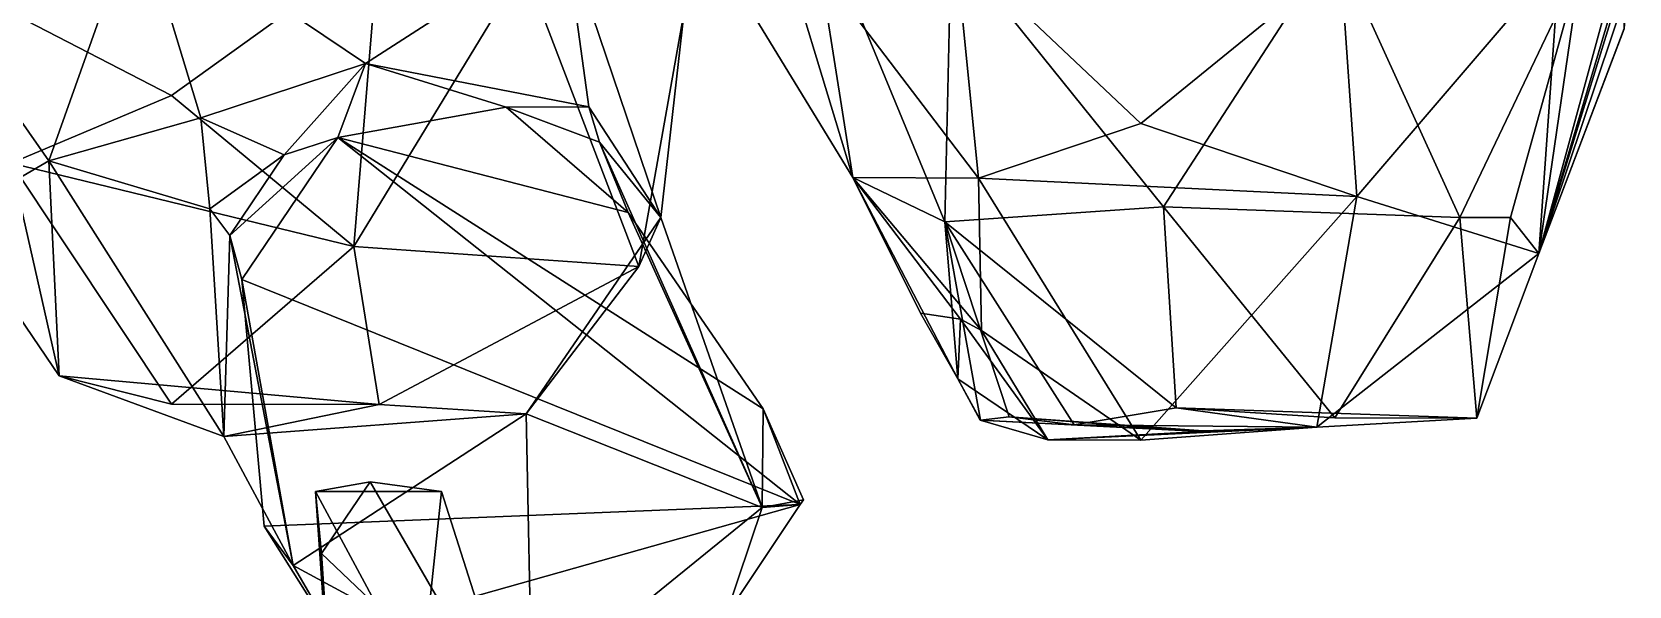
# Model space of a CAD drawing. Extents: x 290095 to 295679, y 4553756 to 4561441.
# Drawn here: x 294409.3 to 294513.1, y 4559114.6 to 4559150.6 of the extents above; entities that cross this region are included whole.
import ezdxf

# ---------------------------------------------------------------- set-up
doc = ezdxf.new("R2010")
doc.units = 0
doc.layers.add('Au_ppm_Pref_-_0_5', color=7, linetype='CONTINUOUS')

msp = doc.modelspace()

# ---------------------------------------------------------------- linework, layer by layer
at = {"layer": 'Au_ppm_Pref_-_0_5'}
for points in [[(294457.24, 4559158.93, 1871.21), (294450.91, 4559160.34, 1876.83), (294462.62, 4559141.14, 1876.83)], [(294459.65, 4559159.92, 1881.86), (294462.62, 4559141.14, 1876.83), (294450.91, 4559160.34, 1876.83)], [(294469.01, 4559156.38, 1888.71), (294468.6, 4559138.27, 1882.82), (294459.65, 4559159.92, 1881.86)], [(294459.65, 4559159.92, 1881.86), (294468.6, 4559138.27, 1882.82), (294462.62, 4559141.14, 1876.83)], [(294400.31, 4559156.64, 1919.86), (294416.16, 4559158.5, 1925.55), (294410.39, 4559142.23, 1923.5)], [(294410.39, 4559142.23, 1923.5), (294416.16, 4559158.5, 1925.55), (294420.25, 4559145.02, 1928.68)], [(294416.16, 4559158.5, 1925.55), (294430.95, 4559148.54, 1927.67), (294420.25, 4559145.02, 1928.68)], [(294443.94, 4559156.9, 1924.27), (294430.95, 4559148.54, 1927.67), (294416.16, 4559158.5, 1925.55)], [(294457.24, 4559158.93, 1871.21), (294462.62, 4559141.14, 1876.83), (294470.79, 4559141.09, 1871.72)], [(294457.24, 4559158.93, 1871.21), (294470.79, 4559141.09, 1871.72), (294469.29, 4559156.05, 1864.57)], [(294404.05, 4559138.55, 1918.4), (294400.31, 4559156.64, 1919.86), (294410.39, 4559142.23, 1923.5)], [(294445.47, 4559145.73, 1930.04), (294430.95, 4559148.54, 1927.67), (294443.94, 4559156.9, 1924.27)], [(294445.47, 4559145.73, 1930.04), (294443.94, 4559156.9, 1924.27), (294450.14, 4559138.55, 1924.43)], [(294451.67, 4559151.93, 1918.4), (294450.14, 4559138.55, 1924.43), (294443.94, 4559156.9, 1924.27)], [(294482.82, 4559139.23, 1887.79), (294469.01, 4559156.38, 1888.71), (294493.95, 4559156.38, 1888.69)], [(294502.07, 4559138.55, 1886.6), (294482.82, 4559139.23, 1887.79), (294493.95, 4559156.38, 1888.69)], [(294509.95, 4559155.06, 1883.36), (294502.07, 4559138.55, 1886.6), (294493.95, 4559156.38, 1888.69)], [(294418.35, 4559146.46, 1909.16), (294431.81, 4559156.16, 1906.61), (294405.52, 4559153.09, 1906.28)], [(294418.35, 4559146.46, 1909.16), (294430.21, 4559136.65, 1912.07), (294431.81, 4559156.16, 1906.61)], [(294441.27, 4559154.85, 1912.67), (294431.81, 4559156.16, 1906.61), (294430.21, 4559136.65, 1912.07)], [(294469.01, 4559156.38, 1888.71), (294482.82, 4559139.23, 1887.79), (294468.6, 4559138.27, 1882.82)], [(294470.79, 4559141.09, 1871.72), (294481.35, 4559144.65, 1866.98), (294469.29, 4559156.05, 1864.57)], [(294481.35, 4559144.65, 1866.98), (294494.32, 4559155.22, 1864.99), (294469.29, 4559156.05, 1864.57)], [(294512.6, 4559155.98, 1874.54), (294507.2, 4559136.21, 1876.83), (294512.66, 4559153.89, 1875.46)], [(294508.55, 4559155.28, 1870.41), (294507.2, 4559136.21, 1876.83), (294512.6, 4559155.98, 1874.54)], [(294512.89, 4559153.19, 1877.94), (294507.2, 4559136.21, 1876.83), (294513.06, 4559155.89, 1879.2)], [(294513.06, 4559155.89, 1879.2), (294507.2, 4559136.21, 1876.83), (294509.95, 4559155.06, 1883.36)], [(294441.27, 4559154.85, 1912.67), (294430.21, 4559136.65, 1912.07), (294448.73, 4559135.35, 1917.14)], [(294441.27, 4559154.85, 1912.67), (294448.73, 4559135.35, 1917.14), (294451.67, 4559151.93, 1918.4)], [(294495.37, 4559139.91, 1871.43), (294494.32, 4559155.22, 1864.99), (294481.35, 4559144.65, 1866.98)], [(294495.37, 4559139.91, 1871.43), (294508.55, 4559155.28, 1870.41), (294494.32, 4559155.22, 1864.99)], [(294495.37, 4559139.91, 1871.43), (294507.2, 4559136.21, 1876.83), (294508.55, 4559155.28, 1870.41)], [(294505.37, 4559138.55, 1882.77), (294502.07, 4559138.55, 1886.6), (294509.95, 4559155.06, 1883.36)], [(294505.37, 4559138.55, 1882.77), (294509.95, 4559155.06, 1883.36), (294507.2, 4559136.21, 1876.83)], [(294507.2, 4559136.21, 1876.83), (294512.74, 4559150.82, 1876.82), (294512.66, 4559153.89, 1875.46)], [(294407.94, 4559142.08, 1913.16), (294418.35, 4559146.46, 1909.16), (294405.52, 4559153.09, 1906.28)], [(294507.2, 4559136.21, 1876.83), (294512.89, 4559153.19, 1877.94), (294512.74, 4559150.81, 1876.83)], [(294451.67, 4559151.93, 1918.4), (294448.73, 4559135.35, 1917.14), (294450.14, 4559138.55, 1924.43)], [(294507.2, 4559136.21, 1876.83), (294512.74, 4559150.82, 1876.82), (294512.74, 4559150.82, 1876.82)], [(294512.74, 4559150.82, 1876.82), (294507.2, 4559136.21, 1876.83), (294512.74, 4559150.81, 1876.83)], [(294420.25, 4559145.02, 1928.68), (294430.95, 4559148.54, 1927.67), (294425.67, 4559142.62, 1929.16)], [(294430.95, 4559148.54, 1927.67), (294429.16, 4559143.75, 1929.16), (294425.67, 4559142.62, 1929.16)], [(294430.95, 4559148.54, 1927.67), (294440.09, 4559145.72, 1929.7), (294429.16, 4559143.75, 1929.16)], [(294440.09, 4559145.72, 1929.7), (294430.95, 4559148.54, 1927.67), (294445.47, 4559145.73, 1930.04)], [(294418.35, 4559146.46, 1909.16), (294407.94, 4559142.08, 1913.16), (294430.21, 4559136.65, 1912.07)], [(294410.39, 4559142.23, 1923.5), (294420.25, 4559145.02, 1928.68), (294420.85, 4559139.1, 1929.4)], [(294420.25, 4559145.02, 1928.68), (294425.67, 4559142.62, 1929.16), (294420.85, 4559139.1, 1929.4)], [(294440.09, 4559145.72, 1929.7), (294448.03, 4559138.87, 1930.78), (294429.16, 4559143.75, 1929.16)], [(294445.47, 4559145.73, 1930.04), (294446.16, 4559143.44, 1930.28), (294440.09, 4559145.72, 1929.7)], [(294440.09, 4559145.72, 1929.7), (294446.16, 4559143.44, 1930.28), (294448.03, 4559138.87, 1930.78)], [(294445.47, 4559145.73, 1930.04), (294450.14, 4559138.55, 1924.43), (294446.16, 4559143.44, 1930.28)], [(294495.37, 4559139.91, 1871.43), (294481.35, 4559144.65, 1866.98), (294470.79, 4559141.09, 1871.72)], [(294425.67, 4559142.62, 1929.16), (294429.16, 4559143.75, 1929.16), (294422.14, 4559137.37, 1929.65)], [(294429.16, 4559143.75, 1929.16), (294422.93, 4559134.51, 1930.02), (294422.14, 4559137.37, 1929.65)], [(294429.16, 4559143.75, 1929.16), (294459.21, 4559119.9, 1933.09), (294422.93, 4559134.51, 1930.02)], [(294448.03, 4559138.87, 1930.78), (294456.79, 4559126.1, 1932.41), (294429.16, 4559143.75, 1929.16)], [(294456.79, 4559126.1, 1932.41), (294459.21, 4559119.9, 1933.09), (294429.16, 4559143.75, 1929.16)], [(294446.16, 4559143.44, 1930.28), (294456.73, 4559119.69, 1930.18), (294448.03, 4559138.87, 1930.78)], [(294450.14, 4559138.55, 1924.43), (294456.73, 4559119.69, 1930.18), (294446.16, 4559143.44, 1930.28)], [(294404.05, 4559138.55, 1918.4), (294410.39, 4559142.23, 1923.5), (294411.06, 4559128.25, 1918.4)], [(294404.05, 4559138.55, 1918.4), (294411.06, 4559128.25, 1918.4), (294407.94, 4559142.08, 1913.16)], [(294407.94, 4559142.08, 1913.16), (294411.06, 4559128.25, 1918.4), (294418.35, 4559126.42, 1914.36)], [(294407.94, 4559142.08, 1913.16), (294418.35, 4559126.42, 1914.36), (294430.21, 4559136.65, 1912.07)], [(294421.76, 4559124.31, 1924.76), (294410.39, 4559142.23, 1923.5), (294420.85, 4559139.1, 1929.4)], [(294410.39, 4559142.23, 1923.5), (294421.76, 4559124.31, 1924.76), (294411.06, 4559128.25, 1918.4)], [(294425.67, 4559142.62, 1929.16), (294422.14, 4559137.37, 1929.65), (294420.85, 4559139.1, 1929.4)], [(294467.03, 4559132.32, 1876.83), (294462.62, 4559141.14, 1876.83), (294469.44, 4559128.05, 1877.18)], [(294469.44, 4559128.05, 1877.18), (294462.62, 4559141.14, 1876.83), (294468.6, 4559138.27, 1882.82)], [(294469.62, 4559131.93, 1875.32), (294462.62, 4559141.14, 1876.83), (294467.03, 4559132.32, 1876.83)], [(294470.99, 4559131.21, 1874.69), (294462.62, 4559141.14, 1876.83), (294469.62, 4559131.93, 1875.32)], [(294470.79, 4559141.09, 1871.72), (294462.62, 4559141.14, 1876.83), (294470.99, 4559131.21, 1874.69)], [(294481.35, 4559124.08, 1872), (294470.79, 4559141.09, 1871.72), (294470.99, 4559131.21, 1874.69)], [(294495.37, 4559139.91, 1871.43), (294470.79, 4559141.09, 1871.72), (294481.35, 4559124.08, 1872)], [(294495.37, 4559139.91, 1871.43), (294481.35, 4559124.08, 1872), (294492.78, 4559124.91, 1877.67)], [(294495.37, 4559139.91, 1871.43), (294492.78, 4559124.91, 1877.67), (294507.2, 4559136.21, 1876.83)], [(294421.76, 4559124.31, 1924.76), (294420.85, 4559139.1, 1929.4), (294422.14, 4559137.37, 1929.65)], [(294456.73, 4559119.69, 1930.18), (294456.79, 4559126.1, 1932.41), (294448.03, 4559138.87, 1930.78)], [(294482.82, 4559139.23, 1887.79), (294483.63, 4559126.17, 1882.03), (294468.6, 4559138.27, 1882.82)], [(294483.63, 4559126.17, 1882.03), (294482.82, 4559139.23, 1887.79), (294493.95, 4559125.52, 1887.11)], [(294493.95, 4559125.52, 1887.11), (294482.82, 4559139.23, 1887.79), (294502.07, 4559138.55, 1886.6)], [(294441.4, 4559125.78, 1924.96), (294456.73, 4559119.69, 1930.18), (294450.14, 4559138.55, 1924.43)], [(294441.4, 4559125.78, 1924.96), (294450.14, 4559138.55, 1924.43), (294448.73, 4559135.35, 1917.14)], [(294469.44, 4559128.05, 1877.18), (294468.6, 4559138.27, 1882.82), (294470.92, 4559125.37, 1877.36)], [(294468.6, 4559138.27, 1882.82), (294472.79, 4559125.58, 1878.09), (294470.92, 4559125.37, 1877.36)], [(294472.79, 4559125.58, 1878.09), (294468.6, 4559138.27, 1882.82), (294477.01, 4559125.08, 1879.27)], [(294468.6, 4559138.27, 1882.82), (294483.63, 4559126.17, 1882.03), (294477.01, 4559125.08, 1879.27)], [(294503.17, 4559125.51, 1882.77), (294493.95, 4559125.52, 1887.11), (294502.07, 4559138.55, 1886.6)], [(294505.37, 4559138.55, 1882.77), (294503.17, 4559125.51, 1882.77), (294502.07, 4559138.55, 1886.6)], [(294503.17, 4559125.51, 1882.77), (294505.37, 4559138.55, 1882.77), (294507.2, 4559136.21, 1876.83)], [(294426.25, 4559115.93, 1929.44), (294421.76, 4559124.31, 1924.76), (294422.14, 4559137.37, 1929.65)], [(294422.93, 4559134.51, 1930.02), (294426.25, 4559115.93, 1929.44), (294422.14, 4559137.37, 1929.65)], [(294418.35, 4559126.42, 1914.36), (294431.85, 4559126.4, 1919.07), (294430.21, 4559136.65, 1912.07)], [(294431.85, 4559126.4, 1919.07), (294448.73, 4559135.35, 1917.14), (294430.21, 4559136.65, 1912.07)], [(294492.78, 4559124.91, 1877.67), (294503.17, 4559125.51, 1882.77), (294507.2, 4559136.21, 1876.83)], [(294441.4, 4559125.78, 1924.96), (294448.73, 4559135.35, 1917.14), (294431.85, 4559126.4, 1919.07)], [(294422.93, 4559134.51, 1930.02), (294459.21, 4559119.9, 1933.09), (294424.38, 4559118.48, 1931.96)], [(294426.25, 4559115.93, 1929.44), (294422.93, 4559134.51, 1930.02), (294424.38, 4559118.48, 1931.96)], [(294467.03, 4559132.32, 1876.83), (294469.44, 4559128.05, 1877.18), (294469.62, 4559131.93, 1875.32)], [(294475.29, 4559124.1, 1874.86), (294469.62, 4559131.93, 1875.32), (294469.44, 4559128.05, 1877.18)], [(294470.99, 4559131.21, 1874.69), (294469.62, 4559131.93, 1875.32), (294475.29, 4559124.1, 1874.86)], [(294481.35, 4559124.08, 1872), (294470.99, 4559131.21, 1874.69), (294475.29, 4559124.1, 1874.86)], [(294431.85, 4559126.4, 1919.07), (294411.06, 4559128.25, 1918.4), (294421.76, 4559124.31, 1924.76)], [(294411.06, 4559128.25, 1918.4), (294431.85, 4559126.4, 1919.07), (294418.35, 4559126.42, 1914.36)], [(294470.91, 4559125.37, 1877.35), (294469.44, 4559128.05, 1877.18), (294470.92, 4559125.37, 1877.36)], [(294475.29, 4559124.1, 1874.86), (294469.44, 4559128.05, 1877.18), (294470.91, 4559125.37, 1877.35)], [(294441.4, 4559125.78, 1924.96), (294431.85, 4559126.4, 1919.07), (294421.76, 4559124.31, 1924.76)], [(294441.4, 4559125.78, 1924.96), (294421.76, 4559124.31, 1924.76), (294426.25, 4559115.93, 1929.44)], [(294441.4, 4559125.78, 1924.96), (294426.25, 4559115.93, 1929.44), (294441.77, 4559107.54, 1930.98)], [(294441.4, 4559125.78, 1924.96), (294441.77, 4559107.54, 1930.98), (294456.73, 4559119.69, 1930.18)], [(294456.73, 4559119.69, 1930.18), (294459.42, 4559120.19, 1933.08), (294456.79, 4559126.1, 1932.41)], [(294456.79, 4559126.1, 1932.41), (294459.42, 4559120.19, 1933.08), (294459.21, 4559119.9, 1933.09)], [(294475.29, 4559124.1, 1874.86), (294470.91, 4559125.37, 1877.35), (294485.24, 4559124.63, 1877.37)], [(294470.91, 4559125.37, 1877.35), (294470.92, 4559125.37, 1877.36), (294485.24, 4559124.63, 1877.37)], [(294485.24, 4559124.63, 1877.37), (294470.92, 4559125.37, 1877.36), (294472.79, 4559125.58, 1878.09)], [(294485.24, 4559124.63, 1877.37), (294472.79, 4559125.58, 1878.09), (294485.4, 4559124.69, 1877.52)], [(294485.4, 4559124.69, 1877.52), (294472.79, 4559125.58, 1878.09), (294477.01, 4559125.08, 1879.27)], [(294477.01, 4559125.08, 1879.27), (294483.63, 4559126.17, 1882.03), (294492.78, 4559124.91, 1877.67)], [(294503.17, 4559125.51, 1882.77), (294483.63, 4559126.17, 1882.03), (294493.95, 4559125.52, 1887.11)], [(294483.63, 4559126.17, 1882.03), (294503.17, 4559125.51, 1882.77), (294492.78, 4559124.91, 1877.67)], [(294492.78, 4559124.91, 1877.67), (294475.29, 4559124.1, 1874.86), (294485.24, 4559124.63, 1877.37)], [(294492.78, 4559124.91, 1877.67), (294481.35, 4559124.08, 1872), (294475.29, 4559124.1, 1874.86)], [(294477.01, 4559125.08, 1879.27), (294492.78, 4559124.91, 1877.67), (294485.4, 4559124.69, 1877.52)], [(294485.4, 4559124.69, 1877.52), (294492.78, 4559124.91, 1877.67), (294485.24, 4559124.63, 1877.37)], [(294435.89, 4559120.74, 1880.44), (294431.26, 4559121.37, 1883.35), (294427.71, 4559120.74, 1881.24)], [(294431.26, 4559121.37, 1883.35), (294428.09, 4559116.7, 1882.77), (294427.71, 4559120.74, 1881.24)], [(294441.13, 4559104.3, 1882.09), (294428.09, 4559116.7, 1882.77), (294431.26, 4559121.37, 1883.35)], [(294435.89, 4559120.74, 1880.44), (294441.13, 4559104.3, 1882.09), (294431.26, 4559121.37, 1883.35)], [(294434.56, 4559108.02, 1876.83), (294435.89, 4559120.74, 1880.44), (294427.71, 4559120.74, 1881.24)], [(294434.56, 4559108.02, 1876.83), (294427.71, 4559120.74, 1881.24), (294428.72, 4559106.07, 1876.83)], [(294429.01, 4559102.92, 1877.74), (294428.72, 4559106.07, 1876.83), (294427.71, 4559120.74, 1881.24)], [(294429.01, 4559102.92, 1877.74), (294427.71, 4559120.74, 1881.24), (294428.09, 4559116.7, 1882.77)], [(294435.89, 4559120.74, 1880.44), (294434.56, 4559108.02, 1876.83), (294441.13, 4559104.3, 1882.09)], [(294459.42, 4559120.19, 1933.08), (294456.73, 4559119.69, 1930.18), (294459.21, 4559119.9, 1933.09)], [(294459.21, 4559119.9, 1933.09), (294428.87, 4559111.34, 1932.97), (294424.38, 4559118.48, 1931.96)], [(294428.87, 4559111.34, 1932.97), (294459.21, 4559119.9, 1933.09), (294454.35, 4559112.61, 1933.77)], [(294454.35, 4559112.61, 1933.77), (294456.73, 4559119.69, 1930.18), (294441.77, 4559107.54, 1930.98)], [(294456.73, 4559119.69, 1930.18), (294454.35, 4559112.61, 1933.77), (294459.21, 4559119.9, 1933.09)], [(294429.51, 4559110.35, 1932.97), (294424.38, 4559118.48, 1931.96), (294428.87, 4559111.34, 1932.97)], [(294426.25, 4559115.93, 1929.44), (294424.38, 4559118.48, 1931.96), (294429.51, 4559110.35, 1932.97)], [(294441.77, 4559107.54, 1930.98), (294426.25, 4559115.93, 1929.44), (294429.51, 4559110.35, 1932.97)], [(294441.13, 4559104.3, 1882.09), (294429.01, 4559102.92, 1877.74), (294428.09, 4559116.7, 1882.77)]]:
    msp.add_3dface(points, dxfattribs=at)

doc.saveas('drawing.dxf')
